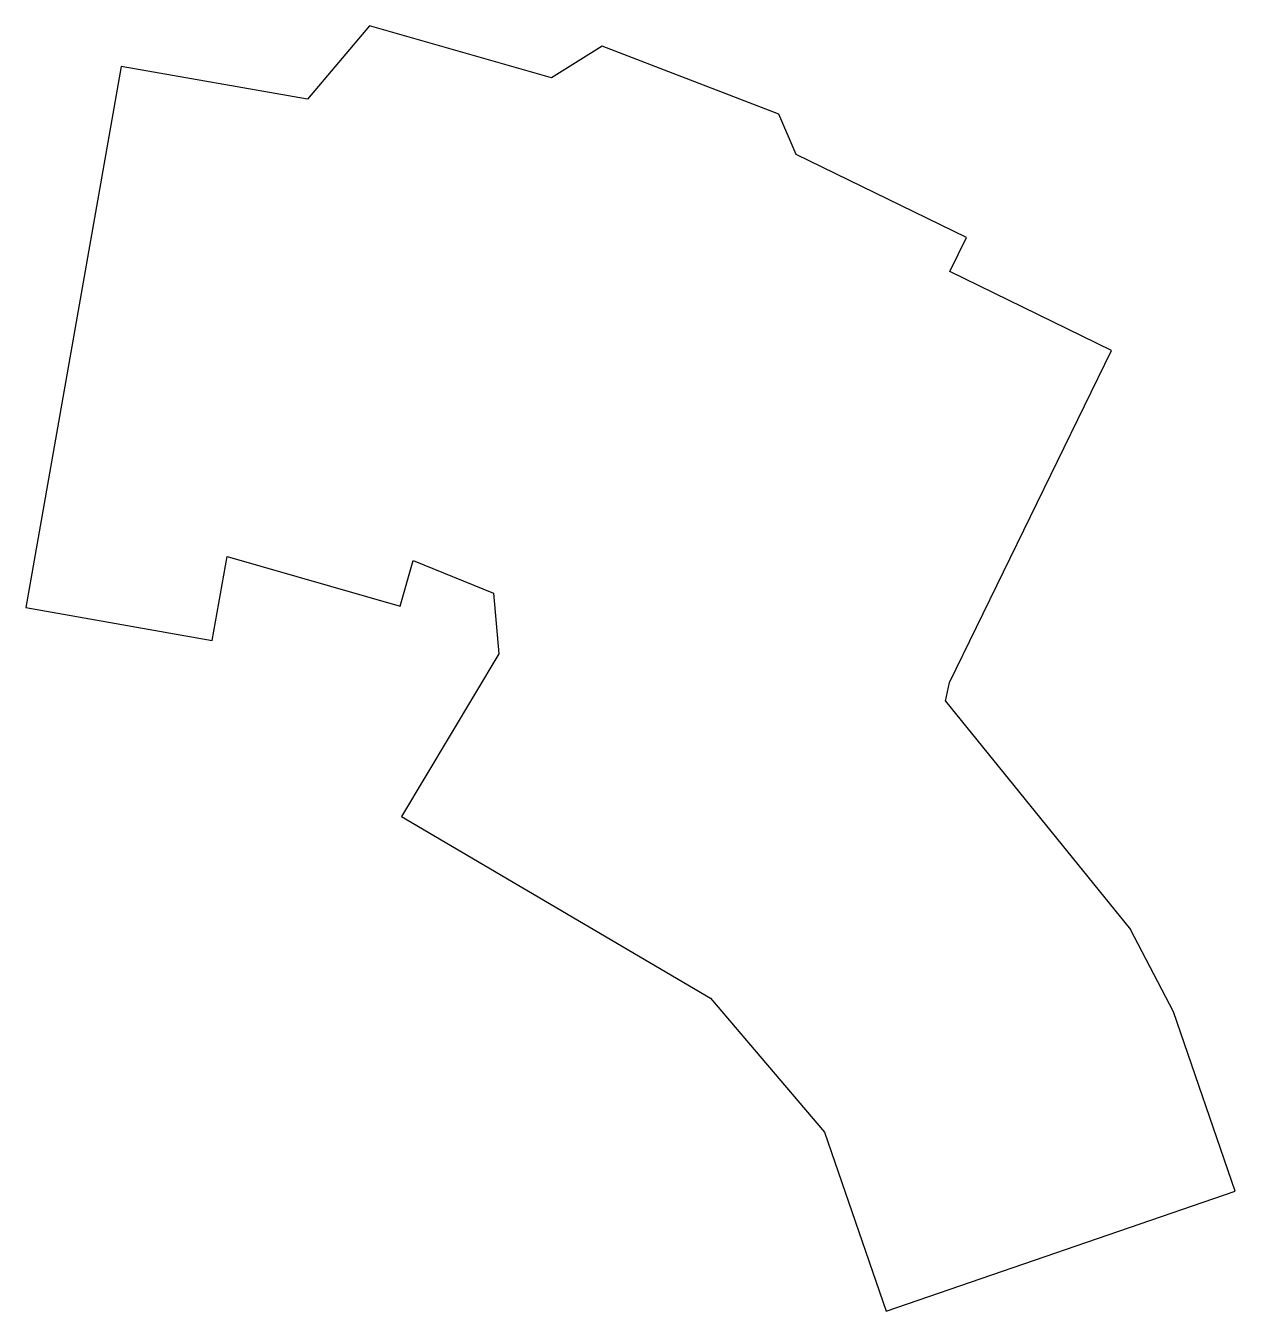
# Model space of a CAD drawing. Header units: millimetres. Extents: x 90 to 218, y -227 to -92.
import ezdxf

# ---------------------------------------------------------------- set-up
doc = ezdxf.new("R2010")
doc.units = ezdxf.units.MM

msp = doc.modelspace()

# ---------------------------------------------------------------- linework, layer by layer
for p, q in [((126.1, -91.5), (119.58, -99.27)), ((145.33, -97.02), (126.1, -91.5)), ((150.67, -93.67), (145.33, -97.02)), ((169.35, -100.84), (150.67, -93.67)), ((99.88, -95.8), (89.81, -152.92)), ((119.58, -99.27), (99.88, -95.8)), ((171.17, -105.09), (169.35, -100.84)), ((189.14, -113.85), (171.17, -105.09)), ((187.39, -117.45), (189.14, -113.85)), ((204.47, -125.78), (187.39, -117.45)), ((187.37, -160.83), (204.47, -125.78)), ((109.51, -156.39), (111.07, -147.53)), ((111.07, -147.53), (129.34, -152.77)), ((129.34, -152.77), (130.72, -147.96)), ((130.72, -147.96), (139.22, -151.41)), ((139.22, -151.41), (139.78, -157.83)), ((89.81, -152.92), (109.51, -156.39)), ((139.78, -157.83), (129.48, -174.98)), ((186.95, -162.82), (187.37, -160.83)), ((186.95, -162.82), (206.46, -186.92)), ((129.48, -174.98), (162.14, -194.17)), ((211.03, -195.61), (206.46, -186.92)), ((162.14, -194.17), (174.15, -208.31)), ((217.54, -214.53), (211.03, -195.61)), ((174.15, -208.31), (180.66, -227.22)), ((180.66, -227.22), (217.54, -214.53))]:
    msp.add_line(p, q)

doc.saveas('drawing.dxf')
